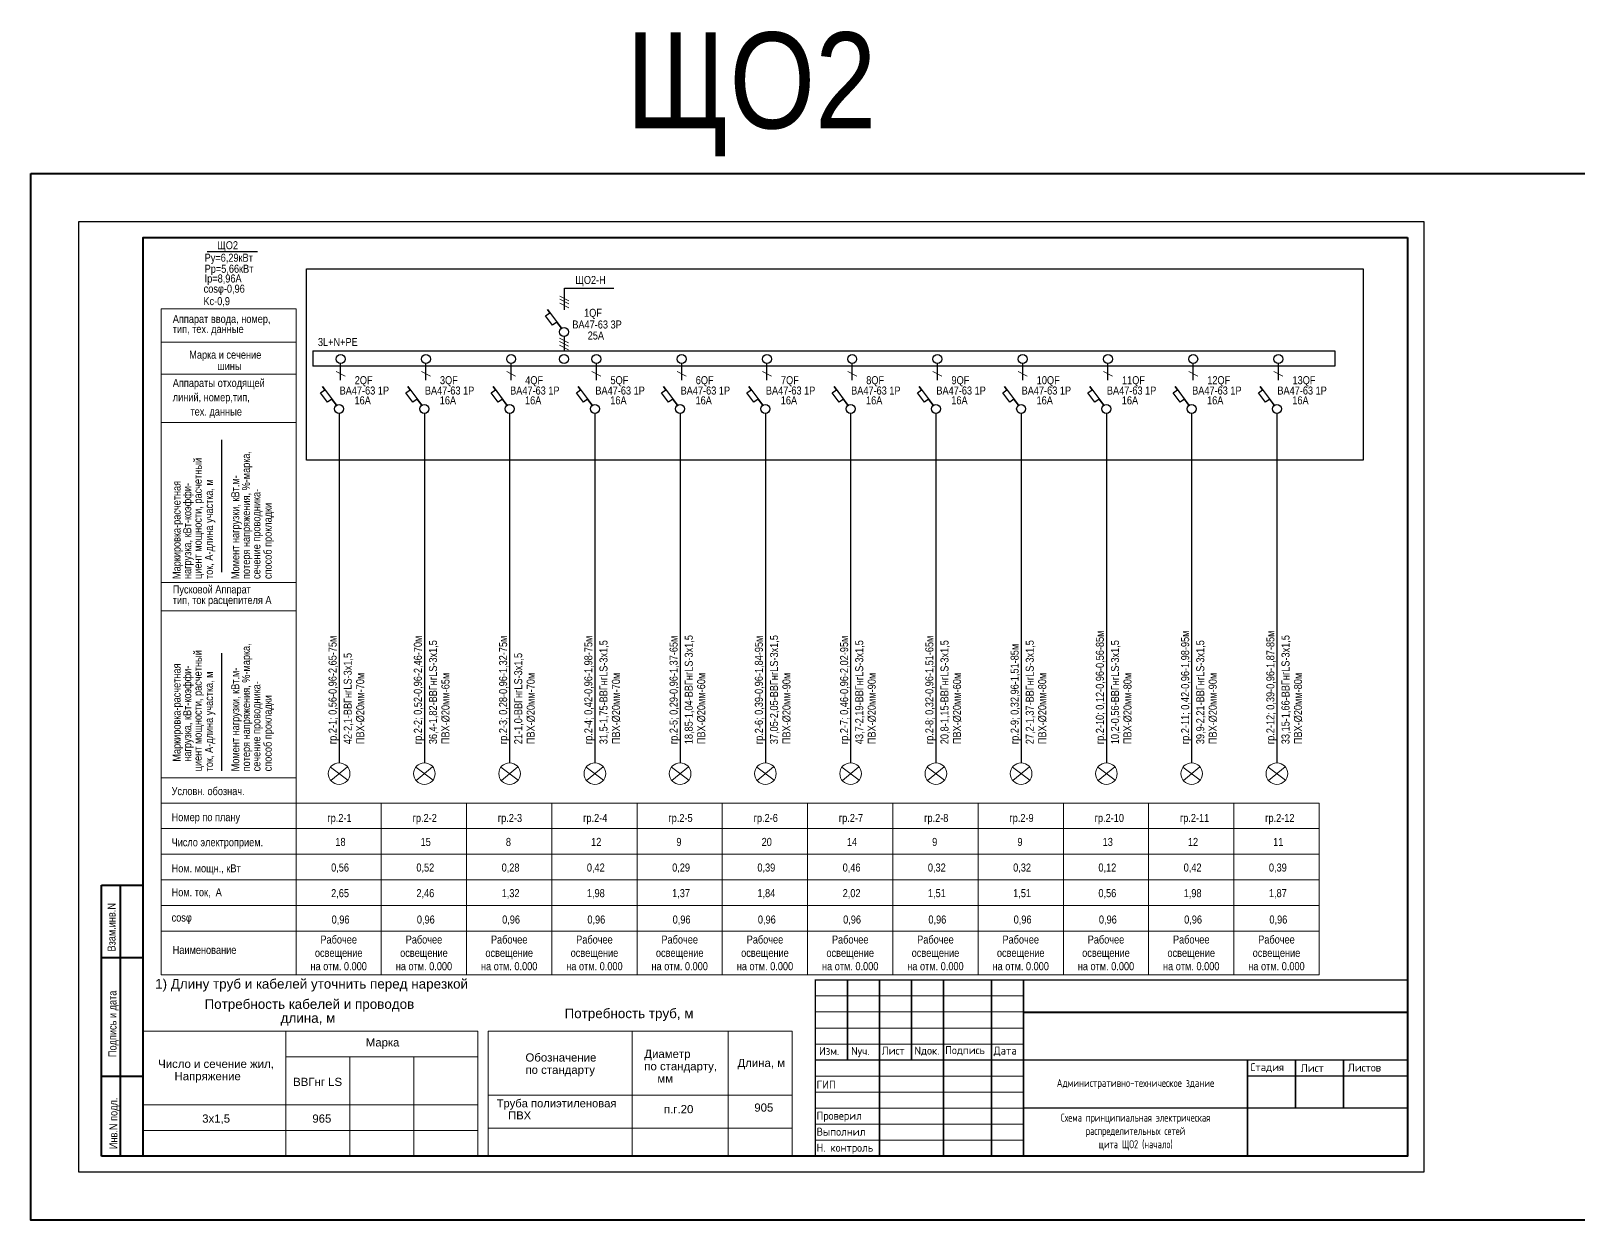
# Model space of a CAD drawing. Header units: metres. Extents: x 14298 to 227756, y -64870 to 286334.
# Drawn here: x 14298 to 62619, y -18034 to 19116 of the extents above; entities that cross this region are included whole.
import ezdxf

# ---------------------------------------------------------------- set-up
doc = ezdxf.new("R2010")
doc.units = ezdxf.units.M
doc.linetypes.add('CENTER2', pattern=[2.3, 2, -0.1, 0.1, -0.1])
for name, color, linetype, lineweight in [('1_Рамка_АР', 7, 'Continuous', 13), ('G-ANNO-TTLB', 7, 'Continuous', 9), ('Линии рабоч.освещение', 7, 'Continuous', 30), ('Рамка', 7, 'Continuous', 40), ('ЭЛ', 250, 'Continuous', 50), ('ЭЛ.ос', 7, 'Continuous', 30)]:
    doc.layers.add(name, color=color, linetype=linetype, lineweight=lineweight)
doc.layers.add('Text standart (rus)', color=7, linetype='Continuous')
doc.layers.add('Схема', color=7, linetype='Continuous')
doc.styles.add('Arial', font='arial.ttf', dxfattribs={"width": 0.8, "height": 2.5})
doc.styles.add('GOST Common_7', font='', dxfattribs={"width": 0.8, "height": 2.5})
doc.styles.get("Standard").update_dxf_attribs({"font": 'ARIALN.TTF'})
doc.styles.get('GOST Common_7').set_extended_font_data('GOST Common')

# ---------------------------------------------------------------- blocks, each defined once
blk = doc.blocks.new('Казарма_1_Рамка_АР')
for p, q in [((682893, 323993), (689393, 323993)), ((682893, 323493), (701393, 323493)), ((682893, 322993), (689393, 322993)), ((682893, 322493), (689393, 322493)), ((682893, 321993), (701393, 321993)), ((682893, 321493), (689393, 321493)), ((682893, 320993), (689393, 320993)), ((682893, 320493), (701393, 320493)), ((682893, 319993), (689393, 319993)), ((682893, 319493), (689393, 319493))]:
    blk.add_line(p, q)
at = {"const_width": 50}
for points in [[(701393, 324493), (682893, 324493), (682893, 318993)], [(683893, 321993), (683893, 324493)], [(684893, 318993), (684893, 324493)], [(685893, 321993), (685893, 324493)], [(686893, 318993), (686893, 324493)], [(688393, 318993), (688393, 324493)], [(689393, 318993), (689393, 324493)], [(689393, 323479), (701393, 323479)], [(682893, 321993), (689393, 321993)], [(689393, 321993), (701393, 321993)], [(701393, 321993), (699393, 321993), (697893, 321993), (696393, 321993), (696393, 318993)], [(697893, 321993), (697893, 320493)], [(699393, 321993), (699393, 320493)], [(696393, 321493), (701393, 321493)], [(689393, 320493), (701393, 320493)]]:
    blk.add_lwpolyline(points, dxfattribs=at)
blk.add_lwpolyline([(696393, 321493), (701393, 321493)])
at = {"layer": 'G-ANNO-TTLB', "style": 'GOST Common_7'}
for s, p in [('Изм.', (683009, 322149)), ('Nуч.', (684010, 322149)), ('Лист', (684967, 322162)), ('Nдок.', (685988, 322162)), ('Подпись', (686949, 322176)), ('Дата', (688464, 322162)), ('Стадия', (696477, 321645)), ('Лист', (698056, 321619)), ('Листов', (699525, 321633)), ('ГИП ', (682932, 321100)), ('Проверил ', (682931, 320129)), ('Выполнил', (682931, 319629)), ('Н. контроль', (682931, 319129))]:
    blk.add_text(s, height=250, dxfattribs=at).set_placement(p)
at = {"layer": 'G-ANNO-TTLB', "insert": (692893, 321243), "char_height": 250, "width": 7000, "attachment_point": 5, "style": 'GOST Common_7'}
blk.add_mtext('{\\fISOCPEUR|b0|i0|c204|p34;Административно-техническое здание}', dxfattribs=at)
blk = doc.blocks.new('stug')
at = {"layer": 'Рамка'}
for p, q in [((18549, -29192), (18549, -20727)), ((18549, -20727), (19849, -20727)), ((19149, -29192), (19149, -20727)), ((18549, -22992), (19849, -22992)), ((18549, -26692), (19849, -26692)), ((19849, -29192), (18549, -29192))]:
    blk.add_line(p, q, dxfattribs=at)
at = {"layer": 'Рамка', "lineweight": 25}
blk.add_line((19849, -23692), (19849, -29192), dxfattribs=at)
at = {"layer": 'Text standart (rus)', "color": 7, "lineweight": 25}
for s, p in [('Взам.инв.N', (18990, -22803)), ('Подпись и дата', (19020, -26101)), ('Инв.N подл.', (19050, -28977))]:
    blk.add_text(s, height=250, rotation=90, dxfattribs=at).set_placement(p)

msp = doc.modelspace()

# ---------------------------------------------------------------- linework, layer by layer
at = {"color": 7, "linetype": 'ByBlock', "lineweight": 20, "ltscale": 0.2}
for p, q in [((17797.5263, -12133.6233), (28256.7385, -12133.6233)), ((22256.7385, -12133.6233), (22256.7385, -16033.6233)), ((28256.7385, -12133.6233), (28256.7385, -16033.6233)), ((28574.7187, -12133.6233), (38074.7187, -12133.6233)), ((28574.7187, -16033.6233), (28574.7187, -12133.6233)), ((33074.7187, -16033.6233), (33074.7187, -12133.6233)), ((36074.7187, -16033.6233), (36074.7187, -12133.6233)), ((38074.7187, -12133.6233), (38074.7187, -16033.6233)), ((22256.7385, -12933.6233), (28256.7385, -12933.6233)), ((24256.7385, -12933.6233), (24256.7385, -16033.6233)), ((26256.7385, -12933.6233), (26256.7385, -16033.6233)), ((17797.5263, -14433.6233), (28256.7385, -14433.6233)), ((38074.7187, -14133.6233), (28574.7187, -14133.6233)), ((17797.5263, -15233.6233), (28256.7385, -15233.6233)), ((38074.7187, -15162.4986), (28574.7187, -15162.4986)), ((17797.5263, -16033.6233), (28256.7385, -16033.6233))]:
    msp.add_line(p, q, dxfattribs=at)
at = {"color": 1, "lineweight": 40}
msp.add_lwpolyline([(14297.5263, 14666.3767), (106297.5263, 14666.3767), (106297.5263, -18033.6233), (14297.5263, -18033.6233)], close=True, dxfattribs=at)
at = {"layer": 'Text standart (rus)'}
msp.add_lwpolyline([(57797.5263, 13166.3767), (57797.5263, -16533.6233), (15797.5263, -16533.6233), (15797.5263, 13166.3767)], close=True, dxfattribs=at)
at = {"layer": 'Text standart (rus)', "linetype": 'CENTER2', "ltscale": 30}
msp.add_lwpolyline([(22900.4881, 11686.6547), (55910.8312, 11686.6547), (55910.8312, 5703.8938), (22900.4881, 5703.8938)], close=True, dxfattribs=at)
at = {"layer": 'Линии рабоч.освещение', "lineweight": 20, "ltscale": 50}
for p, q in [((23652.3444, -3884.4088), (24193.0859, -4289.6734)), ((24181.4531, -3869.7512), (23663.9772, -4304.331)), ((26315.1255, -3884.4088), (26855.8671, -4289.6734)), ((26844.2342, -3869.7512), (26326.7584, -4304.331)), ((28977.9067, -3884.4088), (29518.6482, -4289.6734)), ((29507.0154, -3869.7512), (28989.5395, -4304.331)), ((31640.6878, -3884.4088), (32181.4294, -4289.6734)), ((32169.7965, -3869.7512), (31652.3207, -4304.331)), ((34303.469, -3884.4088), (34844.2106, -4289.6734)), ((34832.5777, -3869.7512), (34315.1019, -4304.331)), ((36966.2501, -3884.4088), (37506.9917, -4289.6734)), ((37495.3588, -3869.7512), (36977.883, -4304.331)), ((39629.0313, -3884.4088), (40169.7729, -4289.6734)), ((40158.14, -3869.7512), (39640.6642, -4304.331)), ((42291.8125, -3884.4088), (42832.554, -4289.6734)), ((42820.9212, -3869.7512), (42303.4453, -4304.331)), ((44954.5936, -3884.4088), (45495.3352, -4289.6734)), ((45483.7023, -3869.7512), (44966.2265, -4304.331)), ((47617.3748, -3884.4088), (48158.1163, -4289.6734)), ((48146.4835, -3869.7512), (47629.0076, -4304.331)), ((50280.1559, -3884.4088), (50820.8975, -4289.6734)), ((50809.2646, -3869.7512), (50291.7888, -4304.331)), ((52942.9371, -3884.4088), (53483.6786, -4289.6734)), ((53472.0458, -3869.7512), (52954.5699, -4304.331))]:
    msp.add_line(p, q, dxfattribs=at)
for centre in [(23922.7152, -4087.0411), (26585.4963, -4087.0411), (29248.2775, -4087.0411), (31911.0586, -4087.0411), (34573.8398, -4087.0411), (37236.6209, -4087.0411), (39899.4021, -4087.0411), (42562.1832, -4087.0411), (45224.9644, -4087.0411), (47887.7456, -4087.0411), (50550.5267, -4087.0411), (53213.3079, -4087.0411)]:
    msp.add_circle(centre, 337.876, dxfattribs=at)
at = {"layer": 'Рамка'}
msp.add_lwpolyline([(57297.5263, 12666.3767), (57297.5263, -16033.6233), (17797.5263, -16033.6233), (17797.5263, 12666.3767)], close=True, dxfattribs=at)
at = {"layer": 'ЭЛ', "color": 0, "lineweight": 15}
for p, q in [((17797.5263, -16033.6233), (21431.514, -16033.6233)), ((24797.4239, -16033.6233), (28431.4116, -16033.6233))]:
    msp.add_line(p, q, dxfattribs=at)
at = {"layer": 'ЭЛ.ос', "color": 7, "lineweight": 25}
msp.add_line((19806.1807, 12221.2258), (21369.24, 12221.2258), dxfattribs=at)
at = {"layer": 'ЭЛ.ос', "color": 7, "lineweight": 15, "ltscale": 0.5}
for p, q in [((30820.3627, 10832.3425), (31100.996, 10686.4931)), ((30820.3627, 10731.3698), (31100.996, 10585.5204)), ((30820.3627, 10607.9587), (31100.996, 10462.1094)), ((30807.5757, 9519.7784), (31088.2091, 9373.929)), ((30807.5757, 9418.8056), (31088.2091, 9272.9563)), ((30807.5757, 9295.3946), (31088.2091, 9149.5452)), ((23830.6226, 8472.9226), (24111.2559, 8327.0732)), ((26493.4037, 8472.9226), (26774.0371, 8327.0732)), ((29156.1849, 8472.9226), (29436.8182, 8327.0732)), ((31818.966, 8472.9226), (32099.5994, 8327.0732)), ((34481.7472, 8472.9226), (34762.3805, 8327.0732)), ((37144.5283, 8472.9226), (37425.1617, 8327.0732)), ((39807.3095, 8472.9226), (40087.9428, 8327.0732)), ((42470.0906, 8472.9226), (42750.724, 8327.0732)), ((45132.8718, 8472.9226), (45413.5052, 8327.0732)), ((47795.653, 8472.9226), (48076.2863, 8327.0732)), ((50458.4341, 8472.9226), (50739.0675, 8327.0732)), ((53121.2153, 8472.9226), (53401.8486, 8327.0732)), ((23478.1839, 7908.1118), (23346.1148, 7810.6708)), ((26140.9651, 7908.1118), (26008.896, 7810.6708)), ((28803.7462, 7908.1118), (28671.6771, 7810.6708)), ((31466.5274, 7908.1118), (31334.4583, 7810.6708)), ((34129.3085, 7908.1118), (33997.2394, 7810.6708)), ((36792.0897, 7908.1118), (36660.0206, 7810.6708)), ((39454.8709, 7908.1118), (39322.8018, 7810.6708)), ((42117.652, 7908.1118), (41985.5829, 7810.6708)), ((44780.4332, 7908.1118), (44648.3641, 7810.6708)), ((47443.2143, 7908.1118), (47311.1452, 7810.6708)), ((50105.9955, 7908.1118), (49973.9264, 7810.6708)), ((52768.7766, 7908.1118), (52636.7075, 7810.6708)), ((23696.5911, 7613.3051), (23564.522, 7515.8641)), ((26359.3723, 7613.3051), (26227.3032, 7515.8641)), ((29022.1534, 7613.3051), (28890.0843, 7515.8641)), ((31684.9346, 7613.3051), (31552.8655, 7515.8641)), ((34347.7157, 7613.3051), (34215.6466, 7515.8641)), ((37010.4969, 7613.3051), (36878.4278, 7515.8641)), ((39673.278, 7613.3051), (39541.2089, 7515.8641)), ((42336.0592, 7613.3051), (42203.9901, 7515.8641)), ((44998.8404, 7613.3051), (44866.7713, 7515.8641)), ((47661.6215, 7613.3051), (47529.5524, 7515.8641)), ((50324.4027, 7613.3051), (50192.3336, 7515.8641)), ((52987.1838, 7613.3051), (52855.1147, 7515.8641))]:
    msp.add_line(p, q, dxfattribs=at)
at = {"layer": 'ЭЛ.ос', "color": 7, "lineweight": 15}
for p, q in [((18369.1421, 10434.1796), (18369.1421, -10370.3143)), ((18369.1421, 10434.1796), (22578.2016, 10434.1796)), ((22578.2016, 10434.1796), (22578.2016, -10370.3143)), ((18369.1421, 9393.1035), (22578.2016, 9393.1035)), ((22578.2016, 8388.6159), (18369.1421, 8388.6159)), ((18369.1421, 6884.0274), (22578.2016, 6884.0274)), ((18369.1421, 1886.5859), (22578.2016, 1886.5859)), ((22578.2016, 997.9919), (18369.1421, 997.9919)), ((18369.1421, -4222.627), (22578.2016, -4222.627)), ((54531.5755, -5005.4285), (18369.1421, -5005.4285)), ((25240.9828, -5005.4285), (25240.9828, -10370.3143)), ((27903.7639, -5005.4285), (27903.7639, -10370.3143)), ((30566.5451, -5005.4285), (30566.5451, -10370.3143)), ((33229.3263, -5005.4285), (33229.3263, -10370.3143)), ((35892.1074, -5005.4285), (35892.1074, -10370.3143)), ((38554.8886, -5005.4285), (38554.8886, -10370.3143)), ((41217.6697, -5005.4285), (41217.6697, -10370.3143)), ((43880.4509, -5005.4285), (43880.4509, -10370.3143)), ((46543.232, -5005.4285), (46543.232, -10370.3143)), ((49206.0132, -5005.4285), (49206.0132, -10370.3143)), ((51868.7943, -5005.4285), (51868.7943, -10370.3143)), ((54531.5755, -5005.4285), (54531.5755, -10370.3143)), ((54531.5755, -5805.4285), (18369.1421, -5805.4285)), ((54531.5755, -6605.4285), (18369.1421, -6605.4285)), ((54531.5755, -7405.4285), (18369.1421, -7405.4285)), ((54531.5755, -8205.4285), (18369.1421, -8205.4285)), ((54531.5755, -9005.4285), (18369.1421, -9005.4285)), ((54531.5755, -10370.3143), (18369.1421, -10370.3143))]:
    msp.add_line(p, q, dxfattribs=at)
at = {"layer": 'ЭЛ.ос', "color": 7}
for p, q in [((20253.8555, 6346.0737), (20253.8555, 2202.3487)), ((20253.8555, -322.8057), (20253.8555, -4003.8044))]:
    msp.add_line(p, q, dxfattribs=at)
at = {"layer": 'ЭЛ.ос', "color": 7, "ltscale": 0.5}
for points in [[(30960.6793, 10402.3556), (30960.6793, 11075.2483)], [(30960.6793, 11075.2483), (32506.0239, 11075.2483)], [(30864.4993, 9825.1946), (30722.1483, 10018.1336), (30589.6992, 9920.4123), (30371.2921, 10215.2189), (30503.1688, 10312.9196), (30429.3592, 10412.5479)], [(30429.3592, 10412.5479), (30864.4993, 9825.1946)], [(30947.8924, 9572.5407), (30947.8924, 9119.2212)], [(23103.6285, 9126.6963), (23103.6285, 8647.1612)], [(23103.6285, 9126.6963), (55017.9569, 9126.6963), (55017.9569, 8647.1612), (23103.6285, 8647.1612)], [(23970.9392, 8207.0023), (23970.9392, 8724.9483)], [(26633.7204, 8207.0023), (26633.7204, 8724.9483)], [(29296.5015, 8207.0023), (29296.5015, 8724.9483)], [(31959.2827, 8207.0023), (31959.2827, 8724.9483)], [(34622.0639, 8207.0023), (34622.0639, 8724.9483)], [(37284.845, 8207.0023), (37284.845, 8724.9483)], [(39947.6262, 8207.0023), (39947.6262, 8724.9483)], [(42610.4073, 8207.0023), (42610.4073, 8724.9483)], [(45273.1885, 8207.0023), (45273.1885, 8724.9483)], [(47935.9696, 8207.0023), (47935.9696, 8724.9483)], [(50598.7508, 8207.0023), (50598.7508, 8724.9483)], [(53261.5319, 8207.0023), (53261.5319, 8724.9483)], [(23839.3221, 7420.6464), (23696.9711, 7613.5855), (23564.522, 7515.8641), (23346.1148, 7810.6708), (23477.9915, 7908.3715), (23404.182, 8007.9998)], [(23404.182, 8007.9998), (23839.3221, 7420.6464)], [(26502.1032, 7420.6464), (26359.7522, 7613.5855), (26227.3032, 7515.8641), (26008.896, 7810.6708), (26140.7727, 7908.3715), (26066.9632, 8007.9998)], [(26066.9632, 8007.9998), (26502.1032, 7420.6464)], [(29164.8844, 7420.6464), (29022.5334, 7613.5855), (28890.0843, 7515.8641), (28671.6771, 7810.6708), (28803.5538, 7908.3715), (28729.7443, 8007.9998)], [(28729.7443, 8007.9998), (29164.8844, 7420.6464)], [(31827.6655, 7420.6464), (31685.3145, 7613.5855), (31552.8655, 7515.8641), (31334.4583, 7810.6708), (31466.335, 7908.3715), (31392.5255, 8007.9998)], [(31392.5255, 8007.9998), (31827.6655, 7420.6464)], [(34490.4467, 7420.6464), (34348.0957, 7613.5855), (34215.6466, 7515.8641), (33997.2394, 7810.6708), (34129.1161, 7908.3715), (34055.3066, 8007.9998)], [(34055.3066, 8007.9998), (34490.4467, 7420.6464)], [(37153.2279, 7420.6464), (37010.8769, 7613.5855), (36878.4278, 7515.8641), (36660.0206, 7810.6708), (36791.8973, 7908.3715), (36718.0878, 8007.9998)], [(36718.0878, 8007.9998), (37153.2279, 7420.6464)], [(39816.009, 7420.6464), (39673.658, 7613.5855), (39541.2089, 7515.8641), (39322.8018, 7810.6708), (39454.6785, 7908.3715), (39380.869, 8007.9998)], [(39380.869, 8007.9998), (39816.009, 7420.6464)], [(42478.7902, 7420.6464), (42336.4392, 7613.5855), (42203.9901, 7515.8641), (41985.5829, 7810.6708), (42117.4596, 7908.3715), (42043.6501, 8007.9998)], [(42043.6501, 8007.9998), (42478.7902, 7420.6464)], [(45141.5713, 7420.6464), (44999.2203, 7613.5855), (44866.7713, 7515.8641), (44648.3641, 7810.6708), (44780.2408, 7908.3715), (44706.4313, 8007.9998)], [(44706.4313, 8007.9998), (45141.5713, 7420.6464)], [(47804.3525, 7420.6464), (47662.0015, 7613.5855), (47529.5524, 7515.8641), (47311.1452, 7810.6708), (47443.0219, 7908.3715), (47369.2124, 8007.9998)], [(47369.2124, 8007.9998), (47804.3525, 7420.6464)], [(50467.1336, 7420.6464), (50324.7826, 7613.5855), (50192.3336, 7515.8641), (49973.9264, 7810.6708), (50105.8031, 7908.3715), (50031.9936, 8007.9998)], [(50031.9936, 8007.9998), (50467.1336, 7420.6464)], [(53129.9148, 7420.6464), (52987.5638, 7613.5855), (52855.1147, 7515.8641), (52636.7075, 7810.6708), (52768.5842, 7908.3715), (52694.7747, 8007.9998)], [(52694.7747, 8007.9998), (53129.9148, 7420.6464)]]:
    msp.add_lwpolyline(points, dxfattribs=at)
at = {"layer": 'ЭЛ.ос'}
for points in [[(23922.7152, 7167.9926), (23922.7152, -3749.1651)], [(26585.4963, 7167.9926), (26585.4963, -3749.1651)], [(29248.2775, 7167.9926), (29248.2775, -3749.1651)], [(31911.0586, 7167.9926), (31911.0586, -3749.1651)], [(34573.8398, 7167.9926), (34573.8398, -3749.1651)], [(37236.6209, 7167.9926), (37236.6209, -3749.1651)], [(39899.4021, 7167.9926), (39899.4021, -3749.1651)], [(42562.1832, 7167.9926), (42562.1832, -3749.1651)], [(45224.9644, 7167.9926), (45224.9644, -3749.1651)], [(47887.7456, 7167.9926), (47887.7456, -3749.1651)], [(50550.5267, 7167.9926), (50550.5267, -3749.1651)], [(53213.3079, 7167.9926), (53213.3079, -3749.1651)]]:
    msp.add_lwpolyline(points, dxfattribs=at)
at = {"layer": 'ЭЛ.ос', "color": 7, "ltscale": 0.5}
for centre in [(30947.8924, 9712.6304), (23970.9392, 8865.0379), (26633.7204, 8865.0379), (29296.5015, 8865.0379), (30947.8924, 8865.0379), (31959.2827, 8865.0379), (34622.0639, 8865.0379), (37284.845, 8865.0379), (39947.6262, 8865.0379), (42610.4073, 8865.0379), (45273.1885, 8865.0379), (47935.9696, 8865.0379), (50598.7508, 8865.0379), (53261.5319, 8865.0379), (23922.7152, 7308.0822), (26585.4963, 7308.0822), (29248.2775, 7308.0822), (31911.0586, 7308.0822), (34573.8398, 7308.0822), (37236.6209, 7308.0822), (39899.4021, 7308.0822), (42562.1832, 7308.0822), (45224.9644, 7308.0822), (47887.7456, 7308.0822), (50550.5267, 7308.0822), (53213.3079, 7308.0822)]:
    msp.add_circle(centre, 140.0896, dxfattribs=at)

# ---------------------------------------------------------------- block references
at = {"layer": '1_Рамка_АР'}
msp.add_blockref('Казарма_1_Рамка_АР', (-644095.6076, -335026.4173), dxfattribs=at)
at = {"layer": 'Text standart (rus)'}
msp.add_blockref('stug', (-2051.2521, 13158.7172), dxfattribs=at)

# ---------------------------------------------------------------- texts
at = {"layer": 'G-ANNO-TTLB', "insert": (48797.5263, -15283.6233), "char_height": 250, "width": 7000, "attachment_point": 5, "style": 'GOST Common_7'}
msp.add_mtext('Схема принципиальная электрическая распределительных сетей \\Pщита ЩО2 (начало)', dxfattribs=at)
at = {"layer": 'Text standart (rus)'}
for s, p in [('Ру=6,29кВт', (19722.9636, 11906.223)), ('ЩО2', (20114.4941, 12295.8717)), ('Рр=5,66кВт', (19722.9636, 11561.5447)), ('cosφ-0,96', (19692.1378, 10938.368)), ('Iр=8,96А', (19722.9636, 11257.3605)), ('ЩО2-Н', (31298.4304, 11211.3367)), ('Kc-0,9', (19685.5263, 10550.6032)), ('25А', (31687.3796, 9475.5663)), ('3L+N+PE', (23260.9528, 9272.9708)), ('шины', (20120.4307, 8522.3451)), ('2QF', (24410.5242, 8080.3301)), ('3QF', (27073.3054, 8080.3301)), ('4QF', (29736.0865, 8080.3301)), ('5QF', (32398.8677, 8080.3301)), ('6QF', (35061.6488, 8080.3301)), ('7QF', (37724.43, 8080.3301)), ('8QF', (40387.2111, 8080.3301)), ('9QF', (43049.9923, 8080.3301)), ('10QF', (45712.7735, 8080.3301)), ('11QF', (48375.5546, 8080.3301)), ('12QF', (51038.3358, 8080.3301)), ('13QF', (53701.1169, 8080.3301)), ('ВА47-63 1Р', (23937.9339, 7756.9952)), ('ВА47-63 1Р', (26600.7151, 7756.9952)), ('ВА47-63 1Р', (29263.4962, 7756.9952)), ('ВА47-63 1Р', (31926.2774, 7756.9952)), ('ВА47-63 1Р', (34589.0585, 7756.9952)), ('ВА47-63 1Р', (37251.8397, 7756.9952)), ('ВА47-63 1Р', (39914.6209, 7756.9952)), ('ВА47-63 1Р', (42577.402, 7756.9952)), ('ВА47-63 1Р', (45240.1832, 7756.9952)), ('ВА47-63 1Р', (47902.9643, 7756.9952)), ('ВА47-63 1Р', (50565.7455, 7756.9952)), ('ВА47-63 1Р', (53228.5266, 7756.9952)), ('16A', (24403.9084, 7450.1622)), ('16A', (27066.6896, 7450.1622)), ('16A', (29729.4707, 7450.1622)), ('16A', (32392.2519, 7450.1622)), ('16A', (35055.033, 7450.1622)), ('16A', (37717.8142, 7450.1622)), ('16A', (40380.5954, 7450.1622)), ('16A', (43043.3765, 7450.1622)), ('16A', (45706.1577, 7450.1622)), ('16A', (48368.9388, 7450.1622)), ('16A', (51031.72, 7450.1622)), ('16A', (53694.5011, 7450.1622)), ('Условн. обознач.', (18691.0523, -4757.3325)), ('Номер по плану', (18691.0523, -5572.0372)), ('Число электроприем.', (18691.0523, -6355.242)), ('12', (31794.3401, -6345.0268)), ('9', (34457.1213, -6345.0268)), ('20', (37119.9024, -6345.0268)), ('9', (42445.4647, -6345.0268)), ('13', (47771.027, -6345.0268)), ('12', (50433.8082, -6345.0268)), ('Ном. мощн., кВт', (18691.0523, -7169.8599)), ('0,42', (31662.2352, -7145.0268)), ('0,29', (34325.0164, -7145.0268)), ('0,39', (36987.7975, -7145.0268)), ('0,32', (42313.3598, -7145.0268)), ('0,12', (47638.9222, -7145.0268)), ('0,42', (50301.7033, -7145.0268)), ('Ном. ток,  А', (18691.0523, -7916.7258)), ('1,98', (31662.2352, -7945.0268)), ('1,37', (34325.0164, -7945.0268)), ('1,84', (36987.7975, -7945.0268)), ('1,51', (42313.3598, -7945.0268)), ('0,56', (47638.9222, -7945.0268)), ('1,98', (50301.7033, -7945.0268)), ('cosφ', (18691.0523, -8708.052)), ('0,96', (23689.433, -8769.8599)), ('0,96', (26352.2142, -8769.8599)), ('0,96', (31677.7765, -8769.8599)), ('0,96', (34340.5576, -8769.8599)), ('0,96', (37003.3388, -8769.8599)), ('0,96', (39666.12, -8769.8599)), ('0,96', (42328.9011, -8769.8599)), ('0,96', (44991.6823, -8769.8599)), ('0,96', (47654.4634, -8769.8599)), ('0,96', (50317.2446, -8769.8599)), ('0,96', (52980.0257, -8769.8599)), ('Наименование', (18725.6912, -9719.3159))]:
    msp.add_text(s, height=250, dxfattribs=at).set_placement(p)
at = {"layer": 'Text standart (rus)', "lineweight": 15}
for s, p in [('Аппарат ввода, номер,', (18727.5609, 9993.1508)), ('тип, тех. данные', (18727.5609, 9679.0375)), ('Марка и сечение', (19242.6609, 8875.8606)), ('Аппараты отходящей', (18727.5609, 7993.4866)), ('линий, номер,тип, ', (18727.5609, 7545.5438)), ('тех. данные', (19280.1173, 7100.16)), ('тип, ток расцепителя А', (18727.5609, 1211.1572)), ('Пусковой Аппарат', (18727.5609, 1542.4126))]:
    msp.add_text(s, height=250, dxfattribs=at).set_placement(p)
at = {"layer": 'Text standart (rus)', "linetype": 'ByBlock', "lineweight": -2}
for s, p in [('1QF', (31574.4381, 10184.4826)), ('ВА47-63 3Р', (31206.3348, 9820.441))]:
    msp.add_text(s, height=250, dxfattribs=at).set_placement(p)
at = {"layer": 'Text standart (rus)'}
for s, p in [('потеря напряжения, %%%-марка,', (21139.5588, 1993.0001)), ('циент мощности, расчетный', (19631.3651, 1993.0001)), ('Маркировка-расчетная', (18971.2815, 1993.0001)), ('нагрузка, кВт-коэффи-', (19305.6918, 1993.0001)), ('ток, А-длина участка, м', (19984.0515, 1993.0001)), ('Момент нагрузки, кВт.м-', (20805.1486, 1993.0001)), ('сечение проводника-', (21465.2322, 1993.0001)), ('способ прокладки', (21817.9186, 1993.0001)), ('гр.2-1; 0,56-0,96-2,65-75м', (23843.8153, -3166.6872)), ('гр.2-2; 0,52-0,96-2,46-70м', (26506.5965, -3166.6872)), ('36,4-1,82-ВВГнгLS-3х1,5', (26979.2159, -3166.6872)), ('гр.2-3; 0,28-0,96-1,32-75м', (29169.3776, -3166.6872)), ('гр.2-4; 0,42-0,96-1,98-75м', (31832.1588, -3166.6872)), ('31,5-1,75-ВВГнгLS-3х1,5', (32304.7782, -3166.6872)), ('гр.2-5; 0,29-0,96-1,37-65м', (34494.9399, -3166.6872)), ('18,85-1,04-ВВГнгLS-3х1,5', (34967.5593, -3166.6872)), ('гр.2-6; 0,39-0,96-1,84-95м', (37157.7211, -3166.6872)), ('37,05-2,05-ВВГнгLS-3х1,5', (37630.3405, -3166.6872)), ('гр.2-7; 0,46-0,96-2,02-95м', (39820.5023, -3166.6872)), ('43,7-2,19-ВВГнгLS-3х1,5', (40293.1216, -3166.6872)), ('гр.2-8; 0,32-0,96-1,51-65м', (42483.2834, -3166.6872)), ('20,8-1,15-ВВГнгLS-3х1,5', (42955.9028, -3166.6872)), ('27,2-1,37-ВВГнгLS-3х1,5', (45618.684, -3166.6872)), ('гр.2-10; 0,12-0,96-0,56-85м', (47808.8457, -3166.6872)), ('10,2-0,56-ВВГнгLS-3х1,5', (48281.4651, -3166.6872)), ('гр.2-11; 0,42-0,96-1,98-95м', (50471.6269, -3166.6872)), ('39,9-2,21-ВВГнгLS-3х1,5', (50944.2463, -3166.6872)), ('гр.2-12; 0,39-0,96-1,87-85м', (53134.408, -3166.6872)), ('33,15-1,66-ВВГнгLS-3х1,5', (53607.0274, -3166.6872)), ('циент мощности, расчетный', (19631.3651, -4015.1645)), ('потеря напряжения, %%%-марка,', (21139.5588, -4015.1645)), ('42-2,1-ВВГнгLS-3х1,5', (24316.4347, -3166.6872)), ('21-1,0-ВВГнгLS-3х1,5', (29641.997, -3166.6872)), ('гр.2-9; 0,32,96-1,51-85м', (45146.0646, -3166.6872)), ('Маркировка-расчетная', (18971.2815, -3712.3429)), ('нагрузка, кВт-коэффи-', (19305.6918, -3712.3429)), ('ток, А-длина участка, м', (19984.0515, -4015.1645)), ('Момент нагрузки, кВт.м-', (20805.1486, -4015.1645)), ('ПВХ-Ø20мм-70м', (24705.5973, -3166.6872)), ('ПВХ-Ø20мм-65м', (27368.3784, -3166.6872)), ('ПВХ-Ø20мм-70м', (30031.1596, -3166.6872)), ('ПВХ-Ø20мм-70м', (32693.9407, -3166.6872)), ('ПВХ-Ø20мм-60м', (35356.7219, -3166.6872)), ('ПВХ-Ø20мм-90м', (38019.5031, -3166.6872)), ('ПВХ-Ø20мм-90м', (40682.2842, -3166.6872)), ('ПВХ-Ø20мм-60м', (43345.0654, -3166.6872)), ('ПВХ-Ø20мм-80м', (46007.8465, -3166.6872)), ('ПВХ-Ø20мм-80м', (48670.6277, -3166.6872)), ('ПВХ-Ø20мм-90м', (51333.4088, -3166.6872)), ('ПВХ-Ø20мм-80м', (53996.19, -3166.6872)), ('сечение проводника-', (21465.2322, -4015.1645)), ('способ прокладки', (21817.9186, -4015.1645))]:
    msp.add_text(s, height=250, rotation=90, dxfattribs=at).set_placement(p)
at = {"layer": 'Text standart (rus)', "linetype": 'ByBlock', "lineweight": 0, "ltscale": 100}
for s, p in [('гр.2-1', (23554.9093, -5596.8801)), ('гр.2-2', (26217.6905, -5596.8801)), ('гр.2-3', (28880.4716, -5596.8801)), ('гр.2-4', (31543.2528, -5596.8801)), ('гр.2-5', (34206.034, -5596.8801)), ('гр.2-6', (36868.8151, -5596.8801)), ('гр.2-7', (39531.5963, -5596.8801)), ('гр.2-8', (42194.3774, -5596.8801)), ('гр.2-9', (44857.1586, -5596.8801)), ('гр.2-10', (47519.9397, -5596.8801)), ('гр.2-11', (50182.7209, -5596.8801)), ('гр.2-12', (52845.502, -5596.8801))]:
    msp.add_text(s, height=250, dxfattribs=at).set_placement(p)
at = {"layer": 'Text standart (rus)', "color": 2}
for s, p in [('18', (23805.9966, -6345.0268)), ('15', (26468.7778, -6345.0268)), ('8', (29131.5589, -6345.0268)), ('14', (39782.6836, -6345.0268)), ('9', (45108.2459, -6345.0268)), ('11', (53096.5893, -6345.0268)), ('0,56', (23673.8918, -7145.0268)), ('0,52', (26336.6729, -7145.0268)), ('0,28', (28999.4541, -7145.0268)), ('0,46', (39650.5787, -7145.0268)), ('0,32', (44976.141, -7145.0268)), ('0,39', (52964.4845, -7145.0268)), ('2,65', (23673.8918, -7945.0268)), ('2,46', (26336.6729, -7945.0268)), ('1,32', (28999.4541, -7945.0268)), ('2,02', (39650.5787, -7945.0268)), ('1,51', (44976.141, -7945.0268)), ('1,87', (52964.4845, -7945.0268)), ('0,96', (29014.9953, -8769.8599))]:
    msp.add_text(s, height=250, dxfattribs=at).set_placement(p)
at = {"layer": 'Text standart (rus)', "char_height": 250, "width": 2662.781155, "attachment_point": 5}
for insert in [(23909.5922, -9687.8714), (26572.3734, -9687.8714), (29235.1545, -9687.8714), (31897.9357, -9687.8714), (34560.7168, -9687.8714), (37223.498, -9687.8714), (39886.2791, -9687.8714), (42549.0603, -9687.8714), (45211.8415, -9687.8714), (47874.6226, -9687.8714), (50537.4038, -9687.8714), (53200.1849, -9687.8714)]:
    msp.add_mtext('Рабочее\\Pосвещение\\P{\\C7;на отм. 0.000}', dxfattribs=dict(at, insert=insert))
at = {"layer": 'Схема', "color": 7, "lineweight": 35, "style": 'Arial'}
for s, height, p in [('1) Длину труб и кабелей уточнить перед нарезкой', 300, (18176.2584, -10803.2199)), ('Потребность кабелей и проводов', 300, (19719.0469, -11435.5555)), ('Потребность труб, м', 300, (30964.1811, -11726.5773)), ('длина, м', 300, (22096.9556, -11871.1463)), ('Марка', 255, (24757.3721, -12609.9423)), ('Число и сечение жил,', 255, (18271.2864, -13279.5098)), ('Обозначение ', 255, (29742.8779, -13080.7046)), ('Диаметр', 255, (33455.5494, -12969.1254)), ('Длина, м', 255, (36363.4716, -13252.9432)), ('Напряжение', 255, (18781.641, -13665.224)), ('по стандарту', 255, (29742.8779, -13466.4189)), ('по стандарту, ', 255, (33455.5494, -13354.8396)), ('ВВГнг LS', 255, (22487.1673, -13842.8422)), ('мм', 255, (33863.3775, -13742.0263)), ('Труба полиэтиленовая', 250, (28842.9551, -14510.25)), ('п.г.20', 255, (34070.0017, -14694.7359)), ('905', 255, (36890.4638, -14646.1473)), ('3х1,5', 255, (19646.2735, -14990.1894)), ('965', 255, (23086.5542, -14990.1894)), ('ПВХ', 250, (29203.8398, -14887.7343))]:
    msp.add_text(s, height=height, dxfattribs=at).set_placement(p)
at = {"layer": 'ЭЛ', "color": 5, "lineweight": 50, "insert": (36796.5745, 17136.9827), "char_height": 3000, "width": 42001.903583, "attachment_point": 5}
msp.add_mtext('ЩО2', dxfattribs=at)

doc.saveas('drawing.dxf')
